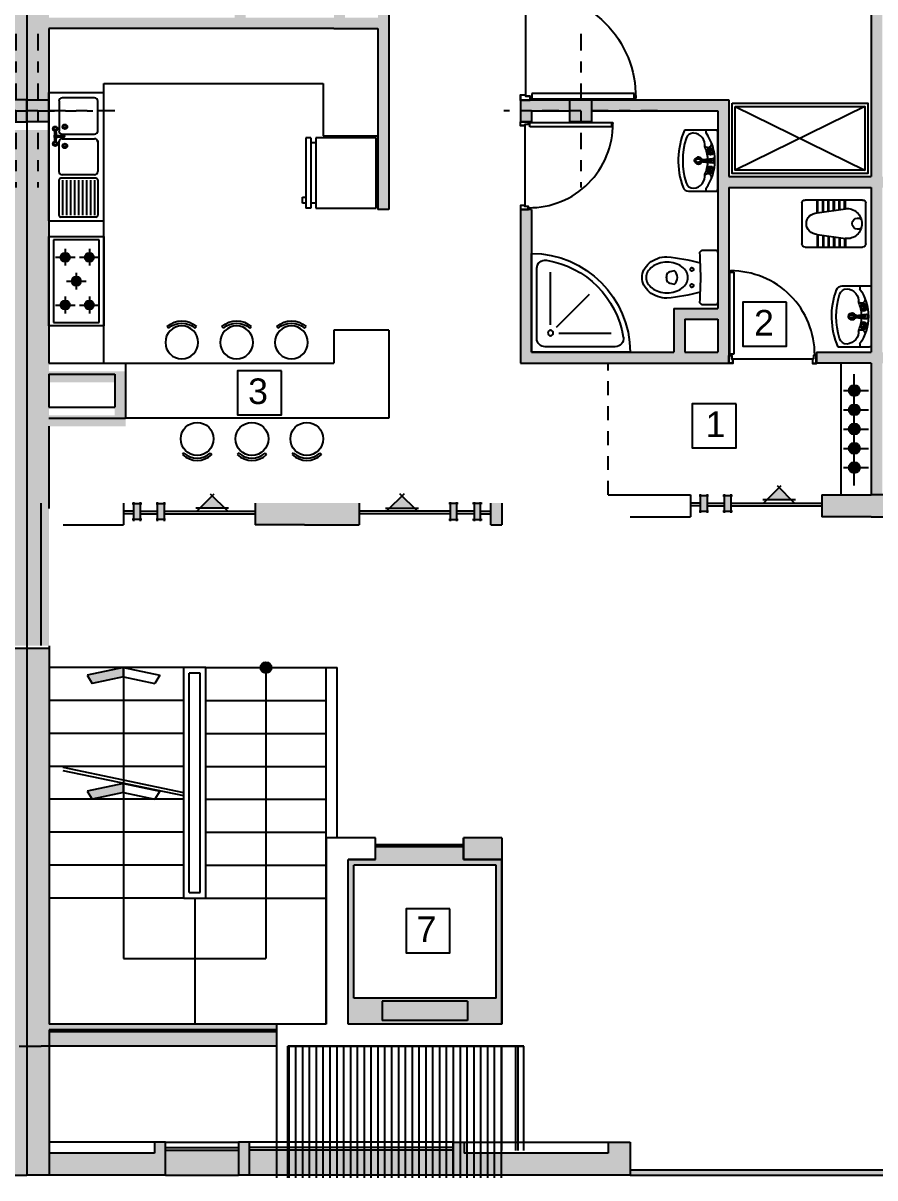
# Model space of a CAD drawing. Header units: millimetres. Extents: x 3669.6 to 3740.3, y 1535.4 to 1572.3.
# Drawn here: x 3686.26 to 3694.03, y 1553.47 to 1563.99 of the extents above; entities that cross this region are included whole.
import ezdxf

# ---------------------------------------------------------------- set-up
doc = ezdxf.new("R2010")
doc.units = ezdxf.units.MM
doc.linetypes.add('DASHDOT', pattern=[1, 0.5, -0.25, 0, -0.25])
doc.linetypes.add('DASHED2', pattern=[9.525, 6.35, -3.175])
for name, color, linetype in [('1', 7, 'Continuous'), ('2', 4, 'Continuous'), ('HATCH', 42, 'Continuous')]:
    doc.layers.add(name, color=color, linetype=linetype)
doc.styles.get("Standard").update_dxf_attribs({"font": 'arial.ttf'})

# ---------------------------------------------------------------- blocks, each defined once
blk = doc.blocks.new('AX')
at = {"linetype": 'Continuous'}
h = blk.add_hatch(color=0, dxfattribs=at)
h.paths.add_polyline_path([(-0.1, 0.1), (-0.1, 0), (0, 0), (0, 0.1)])
h.paths.add_polyline_path([(0, 0.1), (0, 0), (0.1, 0), (0.1, 0.1)])
h.paths.add_polyline_path([(0, 0), (0, -0.1), (0.1, -0.1), (0.1, 0)])
h.paths.add_polyline_path([(-0.1, 0), (-0.1, -0.1), (0, -0.1), (0, 0)])
at = {"color": 0, "linetype": 'DASHDOT', "ltscale": 0.3}
for p, q in [((0, -0.7), (0, 0.7)), ((-0.7, 0), (0.7, 0))]:
    blk.add_line(p, q, dxfattribs=at)
at = {"color": 0, "linetype": 'Continuous'}
blk.add_lwpolyline([(-0.1, 0.1), (0.1, 0.1), (0.1, -0.1), (-0.1, -0.1), (-0.1, 0.1)], dxfattribs=at)
blk = doc.blocks.new('DR100K')
blk.add_line((-0.046, -0.052), (-0.954, -0.052))
at = {"linetype": 'Continuous'}
for p, q in [((-0.019, -0.107), (-0.019, -0.092)), ((-0.019, -0.092), (-0.011, -0.092)), ((-0.011, -0.092), (-0.011, -0.573)), ((-0.059, -0.573), (-0.059, -0.107)), ((-0.059, -0.107), (-0.02, -0.107)), ((-0.059, -1.039), (-0.059, -0.573)), ((-0.011, -0.573), (-0.011, -1.054)), ((-0.019, -1.039), (-0.059, -1.039)), ((-0.019, -1.054), (-0.019, -1.039)), ((-0.011, -1.054), (-0.019, -1.054))]:
    blk.add_line(p, q, dxfattribs=at)
for points in [[(-0.954, -0.052), (-0.954, 0), (-1, 0), (-1, -0.092), (-0.966, -0.092), (-0.966, -0.052)], [(-0.046, -0.052), (-0.046, 0), (0, 0), (0, -0.092), (-0.034, -0.092), (-0.034, -0.052)], [(-0.956, -0.051), (-0.956, -0.002), (-0.998, -0.002), (-0.998, -0.09), (-0.968, -0.09), (-0.968, -0.051)], [(-0.044, -0.051), (-0.044, -0.002), (-0.002, -0.002), (-0.002, -0.09), (-0.032, -0.09), (-0.032, -0.051)]]:
    blk.add_lwpolyline(points, close=True, dxfattribs=at)
blk.add_arc((-0.029, -0.103), 0.951, 179.3821, 270.6161, dxfattribs=at)
blk = doc.blocks.new('S2')
for p, q in [((-0.534, 0), (0, 0)), ((0, 0), (0, -0.6)), ((-1.405, 0), (-0.534, 0)), ((-1.405, 0), (-1.405, -0.6)), ((-1.34, -0.111), (-0.959, -0.111)), ((-0.865, -0.111), (-0.541, -0.111)), ((-0.492, -0.063), (-0.535, -0.063)), ((-0.534, 0), (-0.534, 0)), ((-0.466, -0.057), (-0.492, -0.057)), ((-0.492, -0.057), (-0.492, -0.063)), ((-0.487, -0.167), (-0.487, -0.063)), ((-0.47, -0.063), (-0.47, -0.167)), ((-0.466, -0.063), (-0.466, -0.057)), ((-0.421, -0.063), (-0.466, -0.063)), ((-0.095, -0.111), (-0.419, -0.111)), ((-1.362, -0.514), (-1.362, -0.132)), ((-1.34, -0.154), (-0.959, -0.154)), ((-1.34, -0.198), (-0.959, -0.198)), ((-1.34, -0.241), (-0.959, -0.241)), ((-0.937, -0.514), (-0.937, -0.132)), ((-0.9, -0.5), (-0.9, -0.146)), ((-0.506, -0.146), (-0.506, -0.5)), ((-0.454, -0.146), (-0.454, -0.5)), ((-0.059, -0.5), (-0.059, -0.146)), ((-1.34, -0.285), (-0.959, -0.285)), ((-1.34, -0.329), (-0.959, -0.329)), ((-1.34, -0.372), (-0.959, -0.372)), ((-1.34, -0.416), (-0.959, -0.416)), ((-1.34, -0.459), (-0.959, -0.459)), ((-1.34, -0.503), (-0.959, -0.503)), ((-1.405, -0.6), (0, -0.6)), ((-0.959, -0.536), (-1.34, -0.536)), ((-0.525, -0.536), (-0.865, -0.536)), ((-0.435, -0.536), (-0.095, -0.536))]:
    blk.add_line(p, q)
for centre, radius in [((-0.56, -0.07), 0.0257), ((-0.56, -0.07), 0.0151), ((-0.396, -0.07), 0.0257), ((-0.396, -0.07), 0.0151), ((-0.584, -0.176), 0.0257), ((-0.584, -0.176), 0.0151), ((-0.375, -0.176), 0.0257), ((-0.375, -0.176), 0.0151)]:
    blk.add_circle(centre, radius)
for centre, radius, start, end in [((-1.34, -0.132), 0.0218, 90, 180), ((-0.959, -0.132), 0.0218, 0, 90), ((-0.865, -0.146), 0.0355, 90, 180), ((-0.541, -0.146), 0.0355, 360, 90), ((-0.475, 0.148), 0.232, 254.9886, 267.0921), ((-0.478, -0.077), 0.0167, 59.7592, 120.2408), ((-0.479, 0.19), 0.275, 271.804, 282.1863), ((-0.419, -0.146), 0.0355, 90, 180), ((-0.095, -0.146), 0.0355, 0, 90), ((-0.478, -0.162), 0.0121, 133.7065, 46.2926), ((-0.478, -0.152), 0.0167, 239.7592, 300.2408), ((-0.865, -0.5), 0.0355, 180, 270), ((-0.541, -0.5), 0.0355, 270, 360), ((-0.419, -0.5), 0.0355, 180, 270), ((-0.095, -0.5), 0.0355, 270, 0), ((-1.34, -0.514), 0.0218, 180, 270), ((-0.959, -0.514), 0.0218, 270, 0)]:
    blk.add_arc(centre, radius, start, end)
blk = doc.blocks.new('REFREJRATOR')
at = {"linetype": 'Continuous'}
for p, q in [((0, 0), (-0.643, 0)), ((-0.643, 0), (-0.643, -0.551)), ((0, -0.551), (0, 0)), ((-0.643, -0.551), (0, -0.551)), ((-0.643, -0.597), (-0.643, -0.643)), ((-0.643, -0.597), (0, -0.597)), ((-0.597, -0.551), (-0.597, -0.597)), ((-0.046, -0.551), (-0.046, -0.597)), ((0, -0.597), (0, -0.643)), ((-0.643, -0.643), (0, -0.643)), ((-0.101, -0.671), (-0.101, -0.643)), ((-0.047, -0.671), (-0.101, -0.671)), ((-0.047, -0.643), (-0.047, -0.671))]:
    blk.add_line(p, q, dxfattribs=at)
blk = doc.blocks.new('KHAL')
for p, q in [((0.03, 0.215), (0.553, 0.215)), ((0.186, 0.136), (0.186, 0.215)), ((0.193, 0.135), (0.193, 0.215)), ((0.236, 0.129), (0.236, 0.215)), ((0.243, 0.128), (0.243, 0.215)), ((0.286, 0.121), (0.286, 0.215)), ((0.293, 0.12), (0.293, 0.215)), ((0.336, 0.114), (0.336, 0.215)), ((0.343, 0.113), (0.343, 0.215)), ((0.386, 0.107), (0.386, 0.215)), ((0.393, 0.106), (0.393, 0.215)), ((0.436, 0.099), (0.436, 0.215)), ((0.443, 0.098), (0.443, 0.215)), ((0, -0.185), (0, 0.185)), ((0.443, 0.098), (0.186, 0.136)), ((0.583, 0.185), (0.583, -0.185)), ((0.443, -0.098), (0.186, -0.136)), ((0.436, -0.099), (0.436, -0.215)), ((0.443, -0.098), (0.443, -0.215)), ((0.186, -0.136), (0.186, -0.215)), ((0.193, -0.135), (0.193, -0.215)), ((0.236, -0.129), (0.236, -0.215)), ((0.243, -0.128), (0.243, -0.215)), ((0.286, -0.121), (0.286, -0.215)), ((0.293, -0.12), (0.293, -0.215)), ((0.336, -0.114), (0.336, -0.215)), ((0.343, -0.113), (0.343, -0.215)), ((0.386, -0.107), (0.386, -0.215)), ((0.393, -0.106), (0.393, -0.215)), ((0.553, -0.215), (0.03, -0.215))]:
    blk.add_line(p, q)
for centre, radius, start, end in [((0.03, 0.185), 0.03, 90, 180), ((0.553, 0.185), 0.03, 0, 90), ((0.171, 0.002), 0.135, 83.3707, 180.7211), ((0.072, 0), 0.0514, 232.5368, 127.4632), ((0.443, 0), 0.0982, 270, 90), ((0.171, -0.002), 0.135, 179.2789, 276.6293), ((0.03, -0.185), 0.03, 180, 270), ((0.553, -0.185), 0.03, 270, 0)]:
    blk.add_arc(centre, radius, start, end)
blk = doc.blocks.new('DASTSHO1')
for p, q in [((0.29, 0), (-0.29, 0)), ((-0.31, -0.02), (-0.31, -0.336)), ((-0.011, -0.155), (-0.023, -0.051)), ((0.013, -0.04), (-0.013, -0.04)), ((-0.009, -0.177), (-0.008, -0.069)), ((0.009, -0.177), (0.008, -0.069)), ((0.011, -0.155), (0.023, -0.051)), ((0.31, -0.295), (0.31, -0.02)), ((-0.28, -0.117), (-0.31, -0.117)), ((-0.149, -0.134), (-0.151, -0.131)), ((-0.025, -0.197), (-0.01, -0.234)), ((0.01, -0.234), (-0.01, -0.234)), ((0.025, -0.197), (0.01, -0.234)), ((0.31, -0.117), (0.28, -0.117))]:
    blk.add_line(p, q)
for centre, radius in [((-0.093, -0.075), 0.035), ((-0.093, -0.075), 0.03), ((-0.093, -0.075), 0.01), ((-0.093, -0.075), 0.009), ((0, -0.069), 0.00838), ((0, -0.069), 0.00638), ((0.093, -0.075), 0.035), ((0.093, -0.075), 0.03), ((0.093, -0.075), 0.01), ((0.093, -0.075), 0.009)]:
    blk.add_circle(centre, radius)
for centre, radius, start, end in [((-0.29, -0.02), 0.02, 90, 180), ((0, -0.515), 0.486, 54.8317, 125.1683), ((-0.171, -0.1), 0.0372, 303.1046, 116.4842), ((0, -0.442), 0.342, 92.8917, 114.0594), ((-0.113, -0.075), 0.007, 145.5618, 214.4382), ((-0.143, -0.054), 0.03, 325.5618, 349.4382), ((-0.143, -0.096), 0.03, 10.5618, 34.4382), ((-0.107, -0.061), 0.007, 100.5618, 169.4382), ((-0.107, -0.089), 0.007, 190.5618, 259.4382), ((-0.114, -0.025), 0.03, 280.5618, 304.4382), ((-0.114, -0.126), 0.03, 55.5618, 79.4382), ((-0.093, -0.055), 0.007, 55.5618, 124.4382), ((-0.093, -0.095), 0.007, 235.5618, 304.4382), ((-0.072, -0.025), 0.03, 235.5618, 259.4382), ((-0.072, -0.126), 0.03, 100.5618, 124.4382), ((-0.079, -0.061), 0.007, 10.5618, 79.4382), ((-0.079, -0.089), 0.007, 280.5618, 349.4382), ((-0.042, -0.054), 0.03, 190.5618, 214.4382), ((-0.042, -0.096), 0.03, 145.5618, 169.4382), ((-0.073, -0.075), 0.007, 325.5618, 34.4382), ((-0.013, -0.05), 0.01, 90, 186.4645), ((0.013, -0.05), 0.01, 353.5355, 90), ((0, -0.442), 0.342, 65.9406, 87.1083), ((0.073, -0.075), 0.007, 145.5618, 214.4382), ((0.042, -0.054), 0.03, 325.5618, 349.4382), ((0.042, -0.096), 0.03, 10.5618, 34.4382), ((0.079, -0.061), 0.007, 100.5618, 169.4382), ((0.079, -0.089), 0.007, 190.5618, 259.4382), ((0.072, -0.025), 0.03, 280.5618, 304.4382), ((0.072, -0.126), 0.03, 55.5618, 79.4382), ((0.093, -0.055), 0.007, 55.5618, 124.4382), ((0.093, -0.095), 0.007, 235.5618, 304.4382), ((0.114, -0.025), 0.03, 235.5618, 259.4382), ((0.114, -0.126), 0.03, 100.5618, 124.4382), ((0.107, -0.061), 0.007, 10.5618, 79.4382), ((0.107, -0.089), 0.007, 280.5618, 349.4382), ((0.143, -0.054), 0.03, 190.5618, 214.4382), ((0.143, -0.096), 0.03, 145.5618, 169.4382), ((0.113, -0.075), 0.007, 325.5618, 34.4382), ((0.171, -0.1), 0.0372, 63.5158, 236.8954), ((0.29, -0.02), 0.02, 0, 90), ((-0.153, -0.256), 0.127, 83.7621, 175.0122), ((0, -0.195), 0.035, 107.6573, 249.4947), ((0, -0.195), 0.03, 111.4224, 239.855), ((-0.02, -0.195), 0.007, 73.4732, 243.3425), ((-0.065, -0.161), 0.0542, 317.6979, 11.2911), ((-0.014, -0.18), 0.007, 74.1823, 242.9207), ((-0.014, -0.209), 0.007, 161.9256, 242.6781), ((0.028, -0.199), 0.0425, 149.7923, 221.2189), ((0, -0.224), 0.005, 221.2189, 318.7811), ((-0.028, -0.199), 0.0425, 318.7811, 30.2077), ((0.065, -0.161), 0.0542, 168.7089, 222.3021), ((0, -0.195), 0.035, 290.5054, 72.3427), ((0, -0.195), 0.03, 300.1451, 68.5775), ((0.014, -0.18), 0.007, 297.0795, 105.8174), ((0.014, -0.209), 0.007, 297.3223, 18.074), ((0.02, -0.195), 0.007, 296.658, 106.5266), ((0.153, -0.256), 0.127, 4.9878, 96.2379), ((0, 0.383), 0.783, 246.6891, 290.2183), ((-0.2, -0.245), 0.08, 180, 252.722), ((0, 0.398), 0.753, 252.722, 287.278), ((0.2, -0.245), 0.08, 287.278, 0), ((0.25, -0.295), 0.06, 290.2183, 0)]:
    blk.add_arc(centre, radius, start, end)
blk = doc.blocks.new('G')
at = {"linetype": 'Continuous'}
h = blk.add_hatch(color=0, dxfattribs=at)
h.paths.add_polyline_path([(0.188, -0.191), (0.188, -0.149), (0.23, -0.149, -0.414214)])
h.paths.add_polyline_path([(0.23, -0.149), (0.188, -0.149), (0.188, -0.107, -0.414214)])
h.paths.add_polyline_path([(0.188, -0.149), (0.146, -0.149, -0.414214), (0.188, -0.107)])
h.paths.add_polyline_path([(0.188, -0.191, -0.414214), (0.146, -0.149), (0.188, -0.149)])
h = blk.add_hatch(color=0, dxfattribs=at)
h.paths.add_polyline_path([(0.406, -0.209), (0.406, -0.251), (0.447, -0.251, 0.414214)])
h.paths.add_polyline_path([(0.447, -0.251), (0.406, -0.251), (0.406, -0.292, 0.414214)])
h.paths.add_polyline_path([(0.406, -0.251), (0.364, -0.251, 0.414214), (0.406, -0.292)])
h.paths.add_polyline_path([(0.406, -0.209, 0.414214), (0.364, -0.251), (0.406, -0.251)])
h = blk.add_hatch(color=0, dxfattribs=at)
h.paths.add_polyline_path([(0.623, -0.191), (0.623, -0.149), (0.665, -0.149, -0.414214)])
h.paths.add_polyline_path([(0.665, -0.149), (0.623, -0.149), (0.623, -0.107, -0.414214)])
h.paths.add_polyline_path([(0.623, -0.149), (0.582, -0.149, -0.414214), (0.623, -0.107)])
h.paths.add_polyline_path([(0.623, -0.191, -0.414214), (0.582, -0.149), (0.623, -0.149)])
h = blk.add_hatch(color=0, dxfattribs=at)
h.paths.add_polyline_path([(0.188, -0.328), (0.188, -0.369), (0.23, -0.369, 0.414214)])
h.paths.add_polyline_path([(0.23, -0.369), (0.188, -0.369), (0.188, -0.411, 0.414214)])
h.paths.add_polyline_path([(0.188, -0.369), (0.146, -0.369, 0.414214), (0.188, -0.411)])
h.paths.add_polyline_path([(0.188, -0.328, 0.414214), (0.146, -0.369), (0.188, -0.369)])
h = blk.add_hatch(color=0, dxfattribs=at)
h.paths.add_polyline_path([(0.623, -0.328), (0.623, -0.369), (0.665, -0.369, 0.414214)])
h.paths.add_polyline_path([(0.665, -0.369), (0.623, -0.369), (0.623, -0.411, 0.414214)])
h.paths.add_polyline_path([(0.623, -0.369), (0.582, -0.369, 0.414214), (0.623, -0.411)])
h.paths.add_polyline_path([(0.623, -0.328, 0.414214), (0.582, -0.369), (0.623, -0.369)])
at = {"color": 0, "linetype": 'Continuous'}
for p, q in [((0, 0), (0.812, 0)), ((0, -0.5), (0, 0)), ((0.812, 0), (0.812, -0.5)), ((0.782, -0.042), (0.03, -0.042)), ((0.03, -0.042), (0.03, -0.459)), ((0.188, -0.059), (0.188, -0.239)), ((0.623, -0.059), (0.623, -0.239)), ((0.782, -0.459), (0.782, -0.042)), ((0.265, -0.149), (0.112, -0.149)), ((0.406, -0.161), (0.406, -0.341)), ((0.7, -0.149), (0.547, -0.149)), ((0.188, -0.279), (0.188, -0.459)), ((0.329, -0.251), (0.482, -0.251)), ((0.623, -0.279), (0.623, -0.459)), ((0.265, -0.369), (0.112, -0.369)), ((0.7, -0.369), (0.547, -0.369)), ((0.812, -0.5), (0, -0.5)), ((0.03, -0.459), (0.782, -0.459))]:
    blk.add_line(p, q, dxfattribs=at)
for centre in [(0.188, -0.149), (0.406, -0.251), (0.623, -0.149), (0.188, -0.369), (0.623, -0.369)]:
    blk.add_circle(centre, 0.0417, dxfattribs=at)
blk = doc.blocks.new('PL_SHOWER_TRAY_CORNER')
at = {"linetype": 'Continuous'}
h = blk.add_hatch(dxfattribs=at)
h.set_pattern_fill('EMPTY_FILL', color=0, scale=1000000.0, style=0)
h.set_pattern_definition([(0, (1000000, 1000000), (0, 1000000), [1e-05, -1000000])])
h.paths.add_polyline_path([(-0.45, 0), (-0.45, 0.9, -0.414214), (0.45, 0)], flags=0)
at = {"color": 0, "linetype": 'ByBlock'}
for p, q in [((-0.45, 0.9), (-0.45, 0)), ((-0.4, 0.765), (-0.4, 0.125)), ((-0.275, 0.25), (-0.275, 0.729)), ((-0.222, 0.228), (0.08, 0.53)), ((-0.2, 0.175), (0.279, 0.175)), ((-0.45, 0), (0.45, 0)), ((-0.325, 0.05), (0.315, 0.05))]:
    blk.add_line(p, q, dxfattribs=at)
blk.add_circle((-0.275, 0.175), 0.025, dxfattribs=at)
for centre, radius, start, end in [((-0.45, 0), 0.9, 360, 90), ((-0.325, 0.765), 0.075, 80.7182, 180), ((-0.45, 0), 0.85, 9.2818, 80.7182), ((-0.325, 0.125), 0.075, 180, 270), ((0.315, 0.125), 0.075, 270, 9.2818)]:
    blk.add_arc(centre, radius, start, end, dxfattribs=at)
blk = doc.blocks.new('KHALAF01')
at = {"color": 0, "linetype": 'Continuous'}
for points in [[(0.188, -0.463, -0.085721), (0.173, -0.551, -0.090327), (0.133, -0.623, -0.104321), (0.07, -0.673, -0.116956), (0, -0.69, -0.116956), (-0.07, -0.673, -0.104321), (-0.133, -0.623, -0.090327), (-0.173, -0.551, -0.121645), (-0.188, -0.463, -0.038927), (-0.134, -0.159, 0.00111), (-0.224, -0.162, -0.19607), (-0.235, -0.16, -0.27067), (-0.25, -0.135), (-0.25, -0.014, -0.258396), (-0.224, 0), (0, 0), (0.224, 0, -0.258396), (0.25, -0.014), (0.25, -0.135, -0.27067), (0.235, -0.16, -0.19607), (0.224, -0.162, 0.00111), (0.134, -0.159, -0.038927)], [(0.06, -0.395, 0.456663), (-0.06, -0.395, 0.067655), (-0.046, -0.45, 0.231456), (-0.03, -0.465, 0.070039), (0, -0.469, 0.070039), (0.03, -0.465, 0.231456), (0.046, -0.45, 0.067655)]]:
    blk.add_lwpolyline(points, format="xyb", close=True, dxfattribs=at)
blk.add_lwpolyline([(0.134, -0.159, 0.000726), (0.075, -0.157, 0.025157), (-0.075, -0.157, 0.000726), (-0.134, -0.159, -0.19607)], format="xyb", dxfattribs=at)
for centre in [(-0.075, -0.235), (0.075, -0.235)]:
    blk.add_circle(centre, 0.016, dxfattribs=at)
for centre, radius, start, end in [((0.024, -0.418), 0.152, 119.44, 143.7246), ((0, -0.376), 0.104, 90, 119.44), ((0, -0.376), 0.104, 60.56, 90), ((-0.024, -0.418), 0.152, 36.2754, 60.56), ((0.119, -0.463), 0.259, 163.0909, 180), ((0.061, -0.445), 0.198, 143.7246, 163.0909), ((-0.061, -0.445), 0.198, 16.9091, 36.2754), ((-0.119, -0.463), 0.259, 0, 16.9091), ((0.119, -0.463), 0.259, 180, 196.9091), ((-0.119, -0.463), 0.259, 343.0909, 0), ((0.061, -0.48), 0.198, 196.9091, 216.2754), ((0.024, -0.507), 0.152, 216.2754, 240.56), ((-0.024, -0.507), 0.152, 299.44, 323.7246), ((-0.061, -0.48), 0.198, 323.7246, 343.0909), ((0, -0.549), 0.104, 240.56, 270), ((0, -0.549), 0.104, 270, 299.44)]:
    blk.add_arc(centre, radius, start, end, dxfattribs=at)
blk = doc.blocks.new('A$C35E47A82')
blk.add_hatch(color=0).paths.add_polyline_path([(0.81, 0.231), (0.697, 0.119), (0.81, 0.119), (0.922, 0.119)])
at = {"linetype": 'Continuous'}
h = blk.add_hatch(color=0, dxfattribs=at)
h.paths.add_polyline_path([(0.094, 0.16), (0.094, 0.014), (0.153, 0.014), (0.153, 0.16)])
h.paths.add_polyline_path([(0.31, 0.16), (0.31, 0.014), (0.37, 0.014), (0.37, 0.16)])
at = {"color": 0}
for p, q in [((0.671, 0.093), (0.828, 0.25)), ((0.791, 0.25), (0.948, 0.093)), ((0.81, 0.119), (0.66, 0.119)), ((0.959, 0.119), (0.81, 0.119))]:
    blk.add_line(p, q, dxfattribs=at)
at = {"color": 0, "linetype": 'Continuous'}
for p, q in [((0.08, 0.16), (0.167, 0.16)), ((0.094, 0), (0.094, 0.173)), ((0.153, 0.173), (0.153, 0)), ((0.297, 0.16), (0.383, 0.16)), ((0.31, 0), (0.31, 0.173)), ((0.37, 0.173), (0.37, 0)), ((0.094, 0.091), (0, 0.091)), ((0.094, 0.065), (0, 0.065)), ((0.167, 0.014), (0.08, 0.014)), ((0.153, 0.091), (0.31, 0.091)), ((0.153, 0.065), (0.31, 0.065)), ((0.383, 0.014), (0.297, 0.014)), ((0.37, 0.091), (1.2, 0.091)), ((0.37, 0.065), (1.2, 0.065))]:
    blk.add_line(p, q, dxfattribs=at)
blk = doc.blocks.new('DCHAIR')
at = {"linetype": 'Continuous'}
for p, q in [((-0.12, 0.128), (-0.134, 0.143)), ((0.12, 0.128), (0.134, 0.143))]:
    blk.add_line(p, q, dxfattribs=at)
blk.add_circle((0, 0), 0.15, dxfattribs=at)
for radius in [0.196, 0.176]:
    blk.add_arc((0, 0), radius, 46.9205, 133.0795, dxfattribs=at)
blk = doc.blocks.new('FLASH2')
at = {"linetype": 'Continuous'}
blk.add_hatch(color=0, dxfattribs=at).paths.add_polyline_path([(-0.07, 0.332), (-0.144, 0.285), (-0.084, 0), (0, 0)])
at = {"color": 0, "linetype": 'Continuous'}
for p, q in [((-0.07, 0.332), (-0.144, 0.285)), ((0, 0), (-0.07, 0.332)), ((-0.084, 0), (-0.144, 0.285)), ((-0.084, 0), (-0.144, -0.285)), ((-0.084, 0), (0, 0)), ((0, 0), (-0.07, -0.332)), ((-0.07, -0.332), (-0.144, -0.285))]:
    blk.add_line(p, q, dxfattribs=at)

msp = doc.modelspace()

# ---------------------------------------------------------------- hatches: boundary and pattern name
msp.add_hatch(color=256).paths.add_polyline_path([(3690.311, 1554.904), (3690.311, 1555.08), (3689.532, 1555.08), (3689.532, 1554.904)])
at = {"layer": '1'}
h = msp.add_hatch(color=256, dxfattribs=at)
h.paths.add_polyline_path([(3693.837, 1560.644), (3693.837, 1560.594, 0.414214), (3693.887, 1560.644)])
h.paths.add_polyline_path([(3693.837, 1560.644), (3693.837, 1560.694, 0.414214), (3693.787, 1560.644)])
h.paths.add_polyline_path([(3693.837, 1560.644), (3693.887, 1560.644, 0.198912), (3693.873, 1560.679, 0.198912), (3693.837, 1560.694)])
h.paths.add_polyline_path([(3693.787, 1560.644, 0.198912), (3693.802, 1560.608, 0.198912), (3693.837, 1560.594), (3693.837, 1560.644)])
h = msp.add_hatch(color=256, dxfattribs=at)
h.paths.add_polyline_path([(3693.837, 1560.468), (3693.837, 1560.418, 0.414214), (3693.887, 1560.468)])
h.paths.add_polyline_path([(3693.837, 1560.468), (3693.837, 1560.518, 0.414214), (3693.787, 1560.468)])
h.paths.add_polyline_path([(3693.837, 1560.468), (3693.887, 1560.468, 0.198912), (3693.873, 1560.504, 0.198912), (3693.837, 1560.518)])
h.paths.add_polyline_path([(3693.787, 1560.468, 0.198912), (3693.802, 1560.433, 0.198912), (3693.837, 1560.418), (3693.837, 1560.468)])
h = msp.add_hatch(color=256, dxfattribs=at)
h.paths.add_polyline_path([(3693.837, 1560.293), (3693.837, 1560.243, 0.414214), (3693.887, 1560.293)])
h.paths.add_polyline_path([(3693.837, 1560.293), (3693.837, 1560.343, 0.414214), (3693.787, 1560.293)])
h.paths.add_polyline_path([(3693.837, 1560.293), (3693.887, 1560.293, 0.198912), (3693.873, 1560.328, 0.198912), (3693.837, 1560.343)])
h.paths.add_polyline_path([(3693.787, 1560.293, 0.198912), (3693.802, 1560.257, 0.198912), (3693.837, 1560.243), (3693.837, 1560.293)])
h = msp.add_hatch(color=256, dxfattribs=at)
h.paths.add_polyline_path([(3693.837, 1560.117), (3693.837, 1560.067, 0.414214), (3693.887, 1560.117)])
h.paths.add_polyline_path([(3693.837, 1560.117), (3693.837, 1560.167, 0.414214), (3693.787, 1560.117)])
h.paths.add_polyline_path([(3693.837, 1560.117), (3693.887, 1560.117, 0.198912), (3693.873, 1560.153, 0.198912), (3693.837, 1560.167)])
h.paths.add_polyline_path([(3693.787, 1560.117, 0.198912), (3693.802, 1560.082, 0.198912), (3693.837, 1560.067), (3693.837, 1560.117)])
h = msp.add_hatch(color=256, dxfattribs=at)
h.paths.add_polyline_path([(3693.837, 1559.942), (3693.837, 1559.892, 0.414214), (3693.887, 1559.942)])
h.paths.add_polyline_path([(3693.837, 1559.942), (3693.837, 1559.992, 0.414214), (3693.787, 1559.942)])
h.paths.add_polyline_path([(3693.837, 1559.942), (3693.887, 1559.942, 0.198912), (3693.873, 1559.977, 0.198912), (3693.837, 1559.992)])
h.paths.add_polyline_path([(3693.787, 1559.942, 0.198912), (3693.802, 1559.906, 0.198912), (3693.837, 1559.892), (3693.837, 1559.942)])
h = msp.add_hatch(color=256, dxfattribs=at)
h.paths.add_polyline_path([(3688.472, 1558.069), (3688.472, 1558.119), (3688.422, 1558.119, 0.414214)])
h.paths.add_polyline_path([(3688.472, 1558.069, 0.414214), (3688.522, 1558.119), (3688.472, 1558.119)])
h.paths.add_polyline_path([(3688.522, 1558.119, 1), (3688.422, 1558.119)])
at = {"layer": '2'}
h = msp.add_hatch(dxfattribs=at)
h.set_pattern_fill('LINE', color=256, scale=0.5, angle=90, style=0)
h.set_pattern_definition([(90, (3681.057015, 1562.64043), (-0.0625, 4e-18), [])])
h.paths.add_polyline_path([(3690.622, 1554.669), (3690.622, 1553.719), (3690.622, 1553.469), (3688.672, 1553.469), (3688.672, 1554.669)])
at = {"layer": 'HATCH'}
h = msp.add_hatch(color=256, dxfattribs=at)
h.paths.add_polyline_path([(3678.892, 1567.043), (3677.592, 1567.043), (3677.592, 1566.843), (3678.492, 1566.843), (3678.492, 1562.593), (3677.092, 1562.593), (3677.092, 1563.293), (3676.442, 1563.293), (3676.442, 1563.193), (3676.992, 1563.193), (3676.992, 1561.393), (3676.592, 1561.393), (3676.592, 1560.993), (3675.392, 1560.993), (3675.392, 1561.893), (3675.392, 1562.293), (3675.292, 1562.293), (3675.292, 1560.893), (3677.092, 1560.893), (3677.092, 1562.493), (3678.492, 1562.493), (3678.492, 1560.993), (3677.892, 1560.993), (3677.892, 1560.965), (3677.893, 1560.965), (3677.893, 1560.893), (3678.492, 1560.893), (3678.492, 1559.693), (3678.592, 1559.693), (3678.592, 1560.893), (3679.092, 1560.893), (3679.092, 1560.965), (3679.092, 1560.993), (3678.592, 1560.993), (3678.592, 1562.493), (3679.892, 1562.493), (3679.892, 1560.893), (3681.792, 1560.893), (3681.792, 1562.293), (3681.692, 1562.293), (3681.692, 1560.993), (3680.792, 1560.993), (3680.392, 1560.993), (3680.392, 1561.393), (3679.992, 1561.393), (3679.992, 1563.193), (3681.142, 1563.193), (3681.142, 1563.293), (3679.892, 1563.293), (3679.892, 1562.593), (3678.592, 1562.593), (3678.592, 1566.843), (3678.892, 1566.843)])
h.paths.add_polyline_path([(3679.992, 1561.293), (3680.292, 1561.293), (3680.292, 1560.993), (3679.992, 1560.993)], flags=16)
h.paths.add_polyline_path([(3676.992, 1561.293), (3676.992, 1560.993), (3676.692, 1560.993), (3676.692, 1561.293)], flags=16)
h.paths.add_polyline_path([(3675.855, 1567.043), (3675.492, 1567.043), (3675.492, 1564.393), (3675.092, 1564.393), (3675.092, 1564.293), (3675.492, 1564.293), (3675.592, 1564.293), (3675.592, 1565.243), (3675.592, 1566.843), (3675.855, 1566.843)])
h.paths.add_polyline_path([(3671.492, 1568.343), (3671.292, 1568.343), (3671.292, 1563.293), (3671.492, 1563.293)])
h.paths.add_polyline_path([(3682.092, 1567.043), (3680.628, 1567.043), (3680.628, 1566.843), (3681.442, 1566.843), (3681.442, 1564.293), (3681.792, 1564.293), (3681.992, 1564.293), (3681.992, 1564.393), (3681.542, 1564.393), (3681.542, 1566.843), (3682.092, 1566.843)])
h.paths.add_polyline_path([(3676.242, 1563.293), (3675.292, 1563.293), (3675.292, 1563.094), (3675.364, 1563.094), (3675.364, 1563.093), (3675.392, 1563.093), (3675.392, 1563.193), (3676.242, 1563.193)], flags=17)
h.paths.add_polyline_path([(3686.292, 1568.343), (3686.092, 1568.343), (3686.092, 1565.343), (3683.89, 1565.343), (3683.89, 1565.243), (3686.092, 1565.243), (3686.092, 1564.043), (3684.396, 1564.043), (3684.396, 1564.543), (3684.296, 1564.543), (3684.296, 1564.043), (3683.492, 1564.043), (3683.492, 1564.393), (3683.092, 1564.393), (3683.092, 1565.269), (3683.09, 1565.269), (3683.09, 1565.343), (3682.992, 1565.343), (3682.992, 1562.293), (3683.092, 1562.293), (3683.092, 1563.943), (3683.492, 1563.943), (3686.092, 1563.943), (3686.092, 1563.293), (3686.292, 1563.293)])
h.paths.add_polyline_path([(3683.392, 1564.293), (3683.392, 1564.043), (3683.092, 1564.043), (3683.092, 1564.293)], flags=16)
h.paths.add_polyline_path([(3686.092, 1568.543), (3682.092, 1568.543), (3682.092, 1568.343), (3686.092, 1568.343)])
h.paths.add_polyline_path([(3681.792, 1563.193), (3681.692, 1563.193), (3681.692, 1563.093), (3681.718, 1563.093), (3681.718, 1563.094), (3681.792, 1563.094)], flags=17)
h.paths.add_polyline_path([(3681.792, 1563.291), (3681.701, 1563.291), (3681.701, 1563.293), (3681.342, 1563.293), (3681.342, 1563.193), (3681.692, 1563.193), (3681.792, 1563.193)], flags=17)
h = msp.add_hatch(color=256, dxfattribs=at)
h.paths.add_polyline_path([(3693.692, 1567.043), (3694.992, 1567.043), (3694.992, 1566.843), (3694.092, 1566.843), (3694.092, 1562.593), (3695.492, 1562.593), (3695.492, 1563.293), (3696.142, 1563.293), (3696.142, 1563.193), (3695.592, 1563.193), (3695.592, 1561.393), (3695.992, 1561.393), (3695.992, 1560.993), (3697.192, 1560.993), (3697.192, 1561.893), (3697.192, 1562.293), (3697.292, 1562.293), (3697.292, 1560.893), (3695.492, 1560.893), (3695.492, 1562.493), (3694.092, 1562.493), (3694.092, 1560.993), (3694.692, 1560.993), (3694.692, 1560.965), (3694.69, 1560.965), (3694.69, 1560.893), (3694.092, 1560.893), (3694.092, 1559.693), (3693.992, 1559.693), (3693.992, 1560.893), (3693.492, 1560.893), (3693.492, 1560.965), (3693.492, 1560.993), (3693.992, 1560.993), (3693.992, 1562.493), (3692.692, 1562.493), (3692.692, 1560.893), (3690.792, 1560.893), (3690.792, 1562.293), (3690.892, 1562.293), (3690.892, 1560.993), (3691.792, 1560.993), (3692.192, 1560.993), (3692.192, 1561.393), (3692.592, 1561.393), (3692.592, 1563.193), (3691.442, 1563.193), (3691.442, 1563.293), (3692.692, 1563.293), (3692.692, 1562.593), (3693.992, 1562.593), (3693.992, 1566.843), (3693.692, 1566.843)])
h.paths.add_polyline_path([(3692.592, 1561.293), (3692.292, 1561.293), (3692.292, 1560.993), (3692.592, 1560.993)], flags=16)
h.paths.add_polyline_path([(3695.592, 1561.293), (3695.592, 1560.993), (3695.892, 1560.993), (3695.892, 1561.293)], flags=16)
h.paths.add_polyline_path([(3696.728, 1567.043), (3697.092, 1567.043), (3697.092, 1564.393), (3697.492, 1564.393), (3697.492, 1564.293), (3697.092, 1564.293), (3696.992, 1564.293), (3696.992, 1565.243), (3696.992, 1566.843), (3696.728, 1566.843)])
h.paths.add_polyline_path([(3701.092, 1568.343), (3701.292, 1568.343), (3701.292, 1563.293), (3701.092, 1563.293)])
h.paths.add_polyline_path([(3690.492, 1567.043), (3691.955, 1567.043), (3691.955, 1566.843), (3691.142, 1566.843), (3691.142, 1564.293), (3690.792, 1564.293), (3690.592, 1564.293), (3690.592, 1564.393), (3691.042, 1564.393), (3691.042, 1566.843), (3690.492, 1566.843)])
h.paths.add_polyline_path([(3696.342, 1563.293), (3697.292, 1563.293), (3697.292, 1563.094), (3697.219, 1563.094), (3697.219, 1563.093), (3697.192, 1563.093), (3697.192, 1563.193), (3696.342, 1563.193)], flags=17)
h.paths.add_polyline_path([(3686.292, 1568.343), (3686.492, 1568.343), (3686.492, 1565.343), (3688.693, 1565.343), (3688.693, 1565.243), (3686.492, 1565.243), (3686.492, 1564.043), (3688.187, 1564.043), (3688.187, 1564.543), (3688.287, 1564.543), (3688.287, 1564.043), (3689.092, 1564.043), (3689.092, 1564.393), (3689.492, 1564.393), (3689.492, 1565.269), (3689.493, 1565.269), (3689.493, 1565.343), (3689.592, 1565.343), (3689.592, 1562.293), (3689.492, 1562.293), (3689.492, 1563.943), (3689.092, 1563.943), (3686.492, 1563.943), (3686.492, 1563.293), (3686.292, 1563.293)])
h.paths.add_polyline_path([(3689.192, 1564.293), (3689.192, 1564.043), (3689.492, 1564.043), (3689.492, 1564.293)], flags=16)
h.paths.add_polyline_path([(3686.492, 1568.543), (3690.492, 1568.543), (3690.492, 1568.343), (3686.492, 1568.343)])
h.paths.add_polyline_path([(3690.792, 1563.193), (3690.892, 1563.193), (3690.892, 1563.093), (3690.865, 1563.093), (3690.865, 1563.094), (3690.792, 1563.094)], flags=17)
h.paths.add_polyline_path([(3690.792, 1563.291), (3690.882, 1563.291), (3690.882, 1563.293), (3691.242, 1563.293), (3691.242, 1563.193), (3690.892, 1563.193), (3690.792, 1563.193)], flags=17)
at = {"layer": 'HATCH', "linetype": 'DASHED2'}
h = msp.add_hatch(color=256, dxfattribs=at)
h.dxf.hatch_style = 1
h.set_gradient(color1=(204, 153, 0), color2=(204, 153, 0), tint=1)
h.paths.add_polyline_path([(3675.178, 1553.723), (3673.321, 1553.723), (3673.321, 1553.493), (3675.178, 1553.493)])
h.paths.add_polyline_path([(3672.555, 1553.793), (3672.455, 1553.793), (3672.455, 1553.693), (3671.495, 1553.693), (3671.495, 1553.493), (3672.555, 1553.493)], flags=17)
h.paths.add_polyline_path([(3673.221, 1553.723), (3672.555, 1553.723), (3672.555, 1553.493), (3673.221, 1553.493)])
h.paths.add_polyline_path([(3673.321, 1553.723), (3673.321, 1553.793), (3673.221, 1553.793), (3673.221, 1553.493), (3673.321, 1553.493)])
h.paths.add_polyline_path([(3671.492, 1558.193), (3671.292, 1558.193), (3671.292, 1553.493), (3672.555, 1553.493), (3672.555, 1553.723), (3672.555, 1553.793), (3672.455, 1553.793), (3672.455, 1553.693), (3671.495, 1553.693), (3671.492, 1553.693)])
h.paths.add_polyline_path([(3676.792, 1553.793), (3676.592, 1553.793), (3676.592, 1553.693), (3675.278, 1553.693), (3675.278, 1553.793), (3675.178, 1553.793), (3675.178, 1553.493), (3676.792, 1553.493)])
h.paths.add_polyline_path([(3680.792, 1553.543), (3676.792, 1553.543), (3676.792, 1553.493), (3680.792, 1553.493)])
h.paths.add_polyline_path([(3682.405, 1553.793), (3682.305, 1553.793), (3682.305, 1553.693), (3680.992, 1553.693), (3680.992, 1553.793), (3680.792, 1553.793), (3680.792, 1553.493), (3682.405, 1553.493)])
h.paths.add_polyline_path([(3686.092, 1553.693), (3685.128, 1553.693), (3685.128, 1553.793), (3685.028, 1553.793), (3685.028, 1553.493), (3686.092, 1553.493)])
h.paths.add_polyline_path([(3687.555, 1553.793), (3687.455, 1553.793), (3687.455, 1553.693), (3686.493, 1553.693), (3686.493, 1553.493), (3687.555, 1553.493)])
h.paths.add_polyline_path([(3688.221, 1553.723), (3687.555, 1553.723), (3687.555, 1553.493), (3688.221, 1553.493)])
h.paths.add_polyline_path([(3688.572, 1553.723), (3688.321, 1553.723), (3688.321, 1553.493), (3688.572, 1553.493)])
h.paths.add_polyline_path([(3685.028, 1553.723), (3684.363, 1553.723), (3684.363, 1553.493), (3685.028, 1553.493)])
h.paths.add_polyline_path([(3684.363, 1553.723), (3684.363, 1553.793), (3684.272, 1553.793), (3684.272, 1553.493), (3684.363, 1553.493)])
h.paths.add_polyline_path([(3684.263, 1553.723), (3684.172, 1553.723), (3684.172, 1553.493), (3684.263, 1553.493)])
h.paths.add_polyline_path([(3684.172, 1553.723), (3682.405, 1553.723), (3682.405, 1553.493), (3684.172, 1553.493)])
h.paths.add_polyline_path([(3690.178, 1553.723), (3688.672, 1553.723), (3688.672, 1553.493), (3690.178, 1553.493)])
h.paths.add_polyline_path([(3688.321, 1553.723), (3688.321, 1553.793), (3688.221, 1553.793), (3688.221, 1553.493), (3688.321, 1553.493)])
h.paths.add_polyline_path([(3688.672, 1553.723), (3688.572, 1553.723), (3688.572, 1553.493), (3688.672, 1553.493)])
h.paths.add_polyline_path([(3691.792, 1553.793), (3691.592, 1553.793), (3691.592, 1553.693), (3690.278, 1553.693), (3690.278, 1553.793), (3690.178, 1553.793), (3690.178, 1553.493), (3691.792, 1553.493)])
h.paths.add_polyline_path([(3695.792, 1553.543), (3691.792, 1553.543), (3691.792, 1553.493), (3695.792, 1553.493)])
h.paths.add_polyline_path([(3697.405, 1553.793), (3697.305, 1553.793), (3697.305, 1553.693), (3695.992, 1553.693), (3695.992, 1553.793), (3695.792, 1553.793), (3695.792, 1553.493), (3697.405, 1553.493)])
h.paths.add_polyline_path([(3699.263, 1553.723), (3697.405, 1553.723), (3697.405, 1553.493), (3699.263, 1553.493)])
h.paths.add_polyline_path([(3700.028, 1553.723), (3699.363, 1553.723), (3699.363, 1553.493), (3700.028, 1553.493)])
h.paths.add_polyline_path([(3699.363, 1553.793), (3699.263, 1553.793), (3699.263, 1553.493), (3699.363, 1553.493), (3699.363, 1553.723)])
h.paths.add_polyline_path([(3701.292, 1563.093), (3701.092, 1563.093), (3701.092, 1562.915), (3701.092, 1562.189), (3701.092, 1553.693), (3700.128, 1553.693), (3700.128, 1553.793), (3700.028, 1553.793), (3700.028, 1553.493), (3701.292, 1553.493)])
h.paths.add_polyline_path([(3682.572, 1556.569), (3682.222, 1556.569), (3682.222, 1556.369), (3682.572, 1556.369)])
h.paths.add_polyline_path([(3683.622, 1556.369), (3683.372, 1556.369), (3683.372, 1556.485), (3682.572, 1556.485), (3682.572, 1556.369), (3682.222, 1556.369), (3682.222, 1554.869), (3683.622, 1554.869)])
h.paths.add_polyline_path([(3682.272, 1555.106), (3682.272, 1556.319), (3683.572, 1556.319), (3683.572, 1555.106)], flags=16)
h.paths.add_polyline_path([(3682.532, 1555.08), (3683.311, 1555.08), (3683.311, 1554.904), (3682.532, 1554.904)], flags=16)
h.paths.add_polyline_path([(3682.693, 1555.521), (3682.693, 1555.921), (3683.093, 1555.921), (3683.093, 1555.521)], flags=0)
h.paths.add_polyline_path([(3690.622, 1556.369), (3690.272, 1556.369), (3690.272, 1556.485), (3689.472, 1556.485), (3689.472, 1556.369), (3689.222, 1556.369), (3689.222, 1554.869), (3690.622, 1554.869)])
h.paths.add_polyline_path([(3689.272, 1555.106), (3689.272, 1556.319), (3690.572, 1556.319), (3690.572, 1555.106)], flags=16)
h.paths.add_polyline_path([(3689.532, 1555.08), (3690.311, 1555.08), (3690.311, 1554.904), (3689.532, 1554.904)], flags=16)
h.paths.add_polyline_path([(3689.75, 1555.521), (3689.75, 1555.921), (3690.15, 1555.921), (3690.15, 1555.521)], flags=0)
h.paths.add_polyline_path([(3690.622, 1556.569), (3690.272, 1556.569), (3690.272, 1556.369), (3690.622, 1556.369)])
h.paths.add_polyline_path([(3682.759, 1555.561), (3683.055, 1555.561), (3683.055, 1555.905), (3682.759, 1555.905)], flags=8)
h.paths.add_polyline_path([(3689.788, 1555.561), (3690.083, 1555.561), (3690.083, 1555.905), (3689.788, 1555.905)], flags=8)
at = {"layer": 'HATCH'}
h = msp.add_hatch(color=256, dxfattribs=at)
h.paths.add_polyline_path([(3686.292, 1563.019), (3686.092, 1563.019), (3686.092, 1562.841), (3686.092, 1562.115), (3686.092, 1560.819), (3685.392, 1560.819), (3685.392, 1560.319), (3686.092, 1560.319), (3686.092, 1559.569), (3686.092, 1558.319), (3686.292, 1558.319)])
h.paths.add_polyline_path([(3686.092, 1560.419), (3685.492, 1560.419), (3685.492, 1560.719), (3686.092, 1560.719)], flags=16)
h.paths.add_polyline_path([(3671.492, 1560.319), (3672.192, 1560.319), (3672.192, 1560.819), (3671.492, 1560.819), (3671.492, 1563.019), (3671.292, 1563.019), (3671.292, 1558.319), (3671.492, 1558.319)])
h.paths.add_polyline_path([(3671.492, 1560.419), (3671.492, 1560.719), (3672.092, 1560.719), (3672.092, 1560.419)], flags=16)
h = msp.add_hatch(color=256, dxfattribs=at)
h.paths.add_polyline_path([(3686.292, 1563.019), (3686.492, 1563.019), (3686.492, 1562.841), (3686.492, 1562.115), (3686.492, 1560.819), (3687.192, 1560.819), (3687.192, 1560.319), (3686.492, 1560.319), (3686.492, 1559.569), (3686.492, 1558.319), (3686.292, 1558.319)])
h.paths.add_polyline_path([(3686.492, 1560.419), (3687.092, 1560.419), (3687.092, 1560.719), (3686.492, 1560.719)], flags=16)
h.paths.add_polyline_path([(3701.092, 1560.319), (3700.392, 1560.319), (3700.392, 1560.819), (3701.092, 1560.819), (3701.092, 1563.019), (3701.292, 1563.019), (3701.292, 1558.319), (3701.092, 1558.319)])
h.paths.add_polyline_path([(3701.092, 1560.419), (3701.092, 1560.719), (3700.492, 1560.719), (3700.492, 1560.419)], flags=16)
for points in [[(3688.822, 1559.619), (3689.322, 1559.619), (3689.322, 1559.419), (3688.822, 1559.419), (3688.622, 1559.419), (3688.372, 1559.419), (3688.372, 1559.619)], [(3690.522, 1559.619), (3690.622, 1559.619), (3690.622, 1559.419), (3690.522, 1559.419)], [(3693.542, 1559.693), (3693.542, 1559.493), (3693.792, 1559.493), (3693.992, 1559.493), (3694.492, 1559.493), (3694.492, 1559.693), (3693.992, 1559.693)]]:
    msp.add_hatch(color=256, dxfattribs=at).paths.add_polyline_path(points)
at = {"layer": 'HATCH', "linetype": 'DASHED2'}
h = msp.add_hatch(color=256, dxfattribs=at)
h.dxf.hatch_style = 1
h.paths.add_polyline_path([(3686.292, 1558.297), (3686.092, 1558.297), (3686.092, 1554.869), (3684.272, 1554.869), (3684.272, 1554.819), (3686.092, 1554.819), (3686.092, 1554.669), (3686.222, 1554.669), (3686.292, 1554.669)])
h.paths.add_polyline_path([(3686.493, 1558.297), (3686.292, 1558.297), (3686.292, 1554.669), (3686.422, 1554.669), (3686.493, 1554.669), (3686.493, 1554.819), (3688.572, 1554.819), (3688.572, 1554.869), (3686.493, 1554.869)])
h.paths.add_polyline_path([(3686.292, 1554.669), (3686.222, 1554.669), (3686.092, 1554.669), (3686.092, 1553.493), (3686.292, 1553.493)])
h.paths.add_polyline_path([(3686.493, 1554.669), (3686.422, 1554.669), (3686.292, 1554.669), (3686.292, 1553.493), (3686.493, 1553.493)])
h.paths.add_polyline_path([(3686.092, 1554.799), (3684.272, 1554.799), (3684.272, 1554.669), (3686.092, 1554.669)], flags=17)
h.paths.add_polyline_path([(3688.572, 1554.799), (3686.493, 1554.799), (3686.493, 1554.669), (3686.622, 1554.669), (3688.572, 1554.669)], flags=17)
h.paths.add_polyline_path([(3672.555, 1553.793), (3672.455, 1553.793), (3672.455, 1553.693), (3671.495, 1553.693), (3671.495, 1553.493), (3672.555, 1553.493)])

# ---------------------------------------------------------------- linework, layer by layer
for p, q in [((3686.292, 1568.469), (3686.292, 1553.493)), ((3693.992, 1566.843), (3693.992, 1562.593)), ((3689.592, 1565.343), (3689.592, 1562.293)), ((3689.092, 1563.943), (3686.492, 1563.943)), ((3686.492, 1563.943), (3686.492, 1560.893)), ((3689.092, 1563.943), (3689.492, 1563.943)), ((3689.492, 1563.943), (3689.492, 1562.293)), ((3686.492, 1563.643), (3686.492, 1561.943)), ((3690.792, 1563.293), (3690.792, 1563.093)), ((3690.792, 1563.293), (3692.692, 1563.293)), ((3691.242, 1563.093), (3691.242, 1563.293)), ((3691.442, 1563.293), (3691.442, 1563.093)), ((3692.692, 1563.293), (3692.692, 1562.593)), ((3690.892, 1563.193), (3690.892, 1563.093)), ((3690.892, 1563.193), (3691.242, 1563.193)), ((3690.992, 1563.193), (3691.242, 1563.193)), ((3691.442, 1563.193), (3692.592, 1563.193)), ((3692.592, 1563.193), (3692.592, 1561.393)), ((3690.892, 1563.093), (3690.792, 1563.093)), ((3691.442, 1563.093), (3691.242, 1563.093)), ((3692.692, 1562.593), (3693.992, 1562.593)), ((3692.692, 1562.493), (3693.992, 1562.493)), ((3692.692, 1562.493), (3692.692, 1560.893)), ((3693.992, 1562.493), (3693.992, 1560.993)), ((3689.592, 1562.293), (3689.492, 1562.293)), ((3690.792, 1562.293), (3690.792, 1560.893)), ((3690.892, 1562.293), (3690.792, 1562.293)), ((3690.892, 1562.293), (3690.892, 1560.993)), ((3686.492, 1561.843), (3686.492, 1560.893)), ((3692.192, 1561.393), (3692.592, 1561.393)), ((3692.192, 1561.393), (3692.192, 1560.993)), ((3692.292, 1561.293), (3692.292, 1560.993)), ((3692.292, 1561.293), (3692.592, 1561.293)), ((3692.592, 1561.293), (3692.592, 1560.993)), ((3690.892, 1560.993), (3692.192, 1560.993)), ((3692.292, 1560.993), (3692.592, 1560.993)), ((3693.492, 1560.993), (3693.992, 1560.993)), ((3693.492, 1560.993), (3693.492, 1560.893)), ((3686.492, 1560.893), (3687.192, 1560.893)), ((3687.192, 1560.893), (3687.192, 1560.393)), ((3690.792, 1560.893), (3692.692, 1560.893)), ((3693.992, 1560.893), (3693.492, 1560.893)), ((3693.992, 1560.893), (3693.992, 1559.693)), ((3686.492, 1560.793), (3687.092, 1560.793)), ((3686.492, 1560.793), (3686.492, 1560.493)), ((3686.492, 1560.793), (3686.492, 1560.493)), ((3687.092, 1560.793), (3687.092, 1560.493)), ((3686.492, 1560.493), (3687.092, 1560.493)), ((3686.492, 1560.393), (3687.192, 1560.393)), ((3686.492, 1560.319), (3686.492, 1559.569)), ((3686.422, 1558.319), (3686.422, 1559.619)), ((3687.172, 1559.619), (3687.172, 1559.419)), ((3688.372, 1559.619), (3688.372, 1559.419)), ((3689.322, 1559.619), (3689.322, 1559.419)), ((3690.522, 1559.419), (3690.522, 1559.619)), ((3690.622, 1559.619), (3690.622, 1559.419)), ((3691.592, 1559.693), (3692.342, 1559.693)), ((3692.342, 1559.693), (3692.342, 1559.493)), ((3693.542, 1559.693), (3693.992, 1559.693)), ((3693.542, 1559.693), (3693.542, 1559.493)), ((3694.492, 1559.693), (3693.992, 1559.693)), ((3691.792, 1559.493), (3692.342, 1559.493)), ((3693.792, 1559.493), (3693.542, 1559.493)), ((3693.992, 1559.493), (3693.792, 1559.493)), ((3693.992, 1559.493), (3694.492, 1559.493)), ((3686.622, 1559.419), (3687.172, 1559.419)), ((3688.622, 1559.419), (3688.372, 1559.419)), ((3688.822, 1559.419), (3688.622, 1559.419)), ((3688.822, 1559.419), (3689.322, 1559.419)), ((3690.522, 1559.419), (3690.622, 1559.419)), ((3686.493, 1558.317), (3686.493, 1554.869)), ((3689.472, 1556.569), (3689.022, 1556.569)), ((3689.022, 1554.869), (3689.022, 1556.569)), ((3689.472, 1556.569), (3689.022, 1556.569)), ((3689.022, 1556.569), (3689.022, 1554.869)), ((3689.472, 1556.369), (3689.472, 1556.569)), ((3689.472, 1556.369), (3689.472, 1556.569)), ((3690.272, 1556.369), (3690.272, 1556.569)), ((3690.622, 1556.569), (3690.272, 1556.569)), ((3690.622, 1556.569), (3690.272, 1556.569)), ((3690.272, 1556.569), (3690.272, 1556.369)), ((3690.622, 1556.569), (3690.622, 1556.369)), ((3689.222, 1554.869), (3689.222, 1556.369)), ((3689.472, 1556.369), (3689.222, 1556.369)), ((3689.222, 1554.869), (3689.222, 1556.369)), ((3689.222, 1556.369), (3689.472, 1556.369)), ((3690.622, 1556.369), (3690.272, 1556.369)), ((3690.272, 1556.369), (3690.622, 1556.369)), ((3690.622, 1554.869), (3690.622, 1556.369)), ((3690.622, 1556.369), (3690.622, 1554.869)), ((3689.022, 1554.869), (3688.572, 1554.869)), ((3688.572, 1553.469), (3688.572, 1554.869)), ((3689.022, 1554.869), (3688.572, 1554.869)), ((3690.622, 1554.869), (3689.222, 1554.869)), ((3690.622, 1554.869), (3689.222, 1554.869)), ((3686.493, 1554.819), (3686.493, 1553.493)), ((3686.222, 1554.669), (3686.422, 1554.669)), ((3686.622, 1554.669), (3686.422, 1554.669)), ((3690.822, 1554.669), (3688.672, 1554.669)), ((3688.672, 1553.469), (3688.672, 1554.669)), ((3688.672, 1553.469), (3688.672, 1554.669)), ((3688.672, 1554.669), (3690.822, 1554.669)), ((3687.455, 1553.793), (3687.455, 1553.693)), ((3687.555, 1553.793), (3687.455, 1553.793)), ((3687.555, 1553.493), (3687.555, 1553.793)), ((3688.321, 1553.793), (3688.221, 1553.793)), ((3688.221, 1553.793), (3688.221, 1553.493)), ((3688.321, 1553.493), (3688.321, 1553.793)), ((3690.178, 1553.793), (3690.278, 1553.793)), ((3690.178, 1553.493), (3690.178, 1553.793)), ((3690.278, 1553.793), (3690.278, 1553.693)), ((3691.592, 1553.793), (3691.592, 1553.693)), ((3691.592, 1553.793), (3691.792, 1553.793)), ((3691.792, 1553.793), (3691.792, 1553.493)), ((3687.455, 1553.693), (3686.492, 1553.693)), ((3691.592, 1553.693), (3690.278, 1553.693)), ((3685.028, 1553.493), (3686.292, 1553.493)), ((3687.555, 1553.493), (3686.292, 1553.493)), ((3688.321, 1553.493), (3688.221, 1553.493)), ((3691.792, 1553.493), (3690.178, 1553.493)), ((3693.742, 1553.543), (3693.842, 1553.543)), ((3693.742, 1553.543), (3693.842, 1553.543))]:
    msp.add_line(p, q)
at = {"layer": '1'}
for p, q in [((3686.992, 1563.443), (3688.992, 1563.443)), ((3686.992, 1560.893), (3686.992, 1563.443)), ((3688.992, 1563.443), (3688.992, 1562.965)), ((3693.932, 1563.233), (3692.752, 1562.653)), ((3692.752, 1563.233), (3693.932, 1562.653)), ((3688.992, 1562.965), (3689.492, 1562.965)), ((3689.092, 1561.193), (3689.092, 1560.893)), ((3689.592, 1561.193), (3689.092, 1561.193)), ((3689.592, 1561.193), (3689.592, 1560.393)), ((3687.192, 1560.893), (3689.092, 1560.893)), ((3693.837, 1559.779), (3693.837, 1560.792)), ((3693.74, 1560.644), (3693.967, 1560.644)), ((3693.74, 1560.468), (3693.967, 1560.468)), ((3689.592, 1560.393), (3687.192, 1560.393)), ((3693.74, 1560.293), (3693.967, 1560.293)), ((3693.74, 1560.117), (3693.967, 1560.117)), ((3693.74, 1559.942), (3693.967, 1559.942)), ((3687.722, 1558.119), (3686.493, 1558.119)), ((3687.172, 1558.119), (3687.172, 1555.469)), ((3687.722, 1556.019), (3687.722, 1558.119)), ((3687.922, 1558.119), (3687.722, 1558.119)), ((3687.772, 1556.069), (3687.772, 1558.069)), ((3687.872, 1558.069), (3687.772, 1558.069)), ((3687.872, 1556.069), (3687.872, 1558.069)), ((3687.922, 1556.019), (3687.922, 1558.119)), ((3687.922, 1558.119), (3689.022, 1558.119)), ((3688.472, 1558.119), (3688.472, 1555.469)), ((3689.022, 1558.119), (3689.122, 1558.119)), ((3689.022, 1556.569), (3689.022, 1558.119)), ((3689.122, 1556.569), (3689.122, 1558.119)), ((3687.722, 1557.819), (3686.493, 1557.819)), ((3687.922, 1557.819), (3689.022, 1557.819)), ((3687.722, 1557.519), (3686.493, 1557.519)), ((3687.922, 1557.519), (3689.022, 1557.519)), ((3687.722, 1557.219), (3686.493, 1557.219)), ((3687.722, 1556.979), (3686.622, 1557.209)), ((3687.722, 1556.949), (3686.622, 1557.179)), ((3687.922, 1557.219), (3689.022, 1557.219)), ((3687.722, 1556.919), (3686.493, 1556.919)), ((3687.922, 1556.919), (3689.022, 1556.919)), ((3687.722, 1556.619), (3686.493, 1556.619)), ((3687.922, 1556.619), (3689.022, 1556.619)), ((3690.272, 1556.503), (3689.472, 1556.503)), ((3690.272, 1556.485), (3689.472, 1556.485)), ((3687.722, 1556.319), (3686.493, 1556.319)), ((3687.922, 1556.319), (3689.022, 1556.319)), ((3690.572, 1556.319), (3689.272, 1556.319)), ((3689.272, 1555.106), (3689.272, 1556.319)), ((3690.572, 1555.106), (3690.572, 1556.319)), ((3687.722, 1556.019), (3686.493, 1556.019)), ((3687.722, 1556.019), (3687.922, 1556.019)), ((3687.772, 1556.069), (3687.872, 1556.069)), ((3687.822, 1556.019), (3687.822, 1554.869)), ((3687.922, 1556.019), (3689.022, 1556.019)), ((3687.172, 1555.469), (3688.472, 1555.469)), ((3690.572, 1555.106), (3689.272, 1555.106)), ((3690.311, 1555.08), (3689.532, 1555.08)), ((3689.532, 1555.08), (3689.532, 1554.904)), ((3690.311, 1555.08), (3690.311, 1554.904)), ((3688.572, 1554.869), (3686.493, 1554.869)), ((3690.311, 1554.904), (3689.532, 1554.904)), ((3688.572, 1554.819), (3686.493, 1554.819)), ((3688.572, 1554.799), (3686.493, 1554.799)), ((3688.572, 1554.669), (3686.622, 1554.669)), ((3690.622, 1553.719), (3690.622, 1554.669)), ((3690.752, 1553.719), (3690.752, 1554.669)), ((3690.772, 1553.719), (3690.772, 1554.669)), ((3690.822, 1553.719), (3690.822, 1554.669)), ((3691.792, 1553.543), (3695.792, 1553.543)), ((3691.792, 1553.493), (3695.792, 1553.493))]:
    msp.add_line(p, q, dxfattribs=at)
at = {"layer": '1', "linetype": 'DASHED2', "ltscale": 0.02}
msp.add_line((3691.592, 1559.693), (3691.592, 1560.893), dxfattribs=at)
at = {"layer": '1', "linetype": 'Continuous'}
for p, q in [((3693.717, 1559.693), (3693.717, 1560.893)), ((3687.455, 1553.793), (3686.492, 1553.793)), ((3687.555, 1553.793), (3688.221, 1553.793)), ((3687.555, 1553.747), (3688.221, 1553.747)), ((3687.555, 1553.723), (3688.221, 1553.723)), ((3690.178, 1553.793), (3688.321, 1553.793)), ((3690.178, 1553.747), (3688.321, 1553.747)), ((3690.178, 1553.723), (3688.321, 1553.723)), ((3690.278, 1553.793), (3691.592, 1553.793)), ((3687.555, 1553.493), (3688.221, 1553.493)), ((3690.178, 1553.493), (3688.321, 1553.493))]:
    msp.add_line(p, q, dxfattribs=at)
at = {"layer": '1'}
for points in [[(3692.722, 1563.263), (3693.962, 1563.263), (3693.962, 1562.623), (3692.722, 1562.623)], [(3692.752, 1563.233), (3693.932, 1563.233), (3693.932, 1562.653), (3692.752, 1562.653)], [(3693.22, 1561.448), (3692.82, 1561.448), (3692.82, 1561.048), (3693.22, 1561.048)], [(3688.612, 1560.824), (3688.212, 1560.824), (3688.212, 1560.424), (3688.612, 1560.424)], [(3692.76, 1560.523), (3692.36, 1560.523), (3692.36, 1560.123), (3692.76, 1560.123)], [(3690.15, 1555.921), (3689.75, 1555.921), (3689.75, 1555.521), (3690.15, 1555.521)]]:
    msp.add_lwpolyline(points, close=True, dxfattribs=at)
for centre in [(3693.837, 1560.644), (3693.837, 1560.468), (3693.837, 1560.293), (3693.837, 1560.117), (3693.837, 1559.942), (3688.472, 1558.119)]:
    msp.add_circle(centre, 0.05, dxfattribs=at)
at = {"layer": 'HATCH', "linetype": 'DASHED2'}
for p, q in [((3686.092, 1558.297), (3686.493, 1558.297)), ((3686.493, 1558.297), (3686.493, 1557.519))]:
    msp.add_line(p, q, dxfattribs=at)

# ---------------------------------------------------------------- block references
at = {"layer": '1', "xscale": -1}
for name, p, rotation in [('DR100K', (3690.79, 1563.291), 90), ('AX', (3686.192, 1563.193), 180)]:
    msp.add_blockref(name, p, dxfattribs=dict(at, rotation=rotation))
at = {"layer": '1'}
for name, p, rotation in [('AX', (3686.392, 1563.193), 180), ('AX', (3691.342, 1563.193), 180), ('REFREJRATOR', (3689.477, 1562.305), 270), ('G', (3686.492, 1561.235), 90.00000000000756), ('DCHAIR', (3687.844, 1560.203), 180), ('DCHAIR', (3688.344, 1560.203), 180), ('DCHAIR', (3688.844, 1560.203), 180), ('FLASH2', (3687.172, 1558.119), 90.00000000000001), ('FLASH2', (3687.172, 1557.064), 90.00000000000001)]:
    msp.add_blockref(name, p, dxfattribs=dict(at, rotation=rotation))
for name, p, xscale, yscale, zscale, rotation in [('S2', (3686.492, 1563.36), 0.833333333325249, 0.833333333325249, 0.833333333325249, 89.9999999999992), ('DR100K', (3690.792, 1563.094), 0.8000000000000005, 0.8000000000000005, 0.8000000000000005, 90.00000000000001), ('DASTSHO1', (3692.592, 1562.739), 0.9, 0.9, 0.9, 270), ('DR100K', (3692.692, 1560.891), 0.8000000000000005, 0.8000000000000005, 0.8000000000000005, 180), ('DASTSHO1', (3693.992, 1561.319), -0.9, 0.9, 0.9, 270)]:
    msp.add_blockref(name, p, dxfattribs=dict(at, xscale=xscale, yscale=yscale, zscale=zscale, rotation=rotation))
at = {"layer": '1', "xscale": -1}
for name, p in [('KHAL', (3693.942, 1562.165)), ('DCHAIR', (3687.704, 1561.083)), ('DCHAIR', (3688.204, 1561.083)), ('DCHAIR', (3688.704, 1561.083)), ('A$C35E47A82', (3690.522, 1559.454))]:
    msp.add_blockref(name, p, dxfattribs=at)
at = {"layer": '1', "linetype": 'ByBlock', "rotation": 270.0000000000011}
msp.add_blockref('KHALAF01', (3692.592, 1561.674), dxfattribs=at)
at = {"layer": '1', "linetype": 'Continuous', "xscale": -1, "rotation": 269.9999999999998}
msp.add_blockref('PL_SHOWER_TRAY_CORNER', (3690.892, 1561.443), dxfattribs=at)
at = {"layer": '1'}
for p in [(3687.172, 1559.454), (3692.342, 1559.528)]:
    msp.add_blockref('A$C35E47A82', p, dxfattribs=at)

# ---------------------------------------------------------------- texts
for s, p in [('2', (3692.923, 1561.145)), ('3', (3688.309, 1560.521)), ('1', (3692.48, 1560.22)), ('7', (3689.845, 1555.618))]:
    msp.add_text(s, height=0.233, dxfattribs=at).set_placement(p)

doc.saveas('drawing.dxf')
